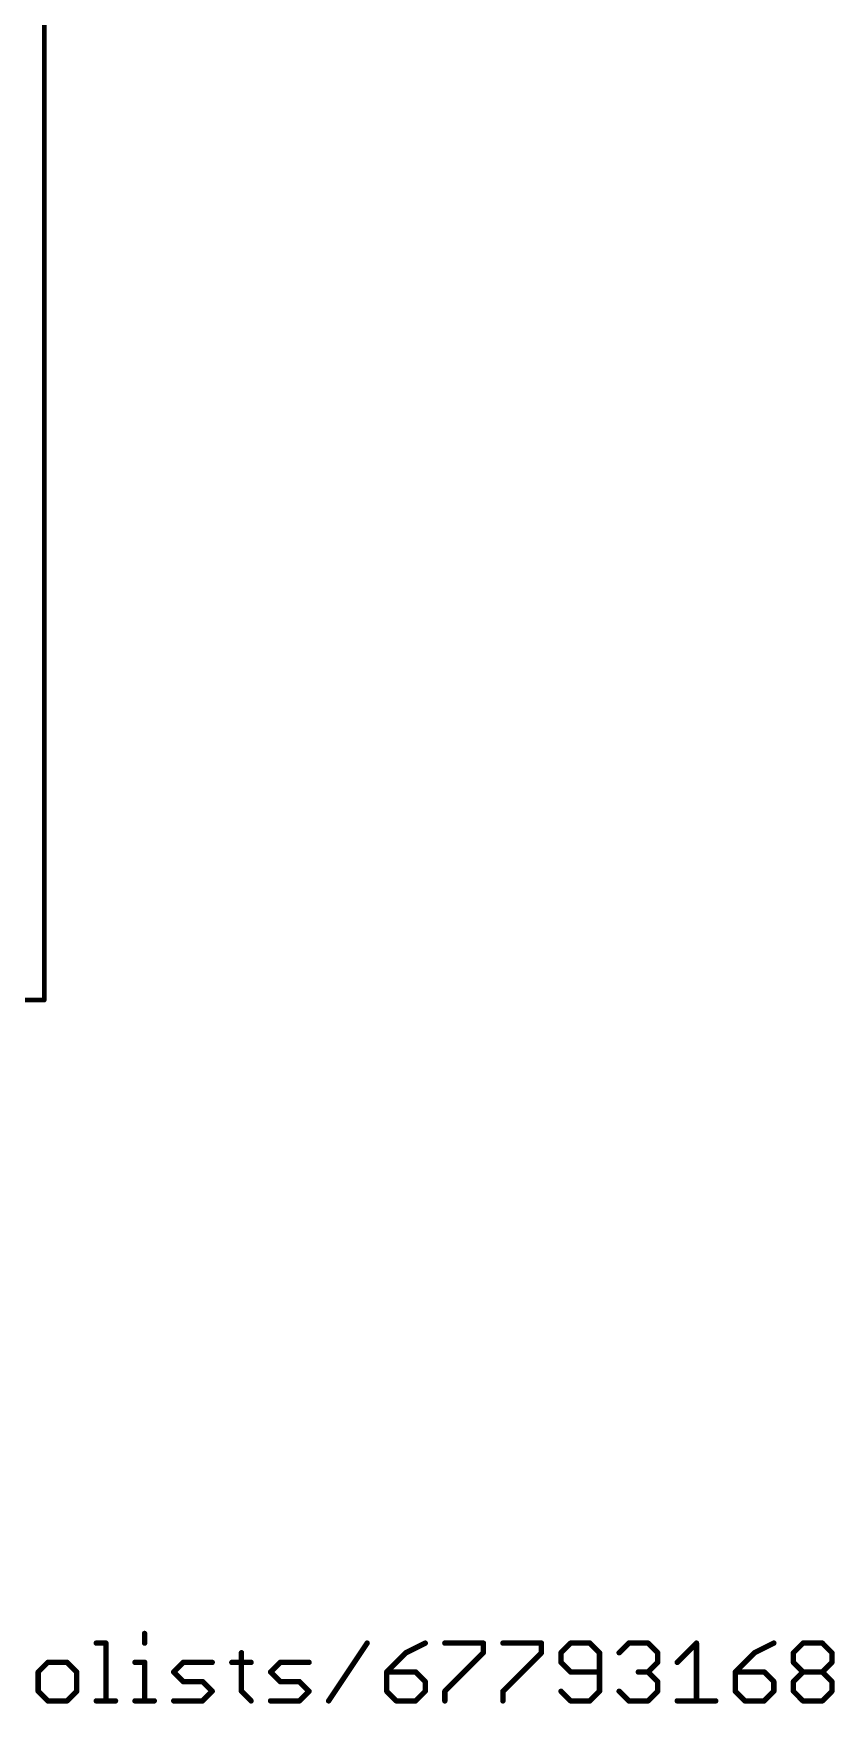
# Model space of a CAD drawing. Extents: x -19 to 124, y 0 to 88.
# Drawn here: x 101.29 to 123.87, y 11.94 to 58.97 of the extents above; entities that cross this region are included whole.
import ezdxf

# ---------------------------------------------------------------- set-up
doc = ezdxf.new("R2010")
doc.units = 0
doc.layers.add('114', color=53, linetype='CONTINUOUS')
doc.layers.add('20', color=53, linetype='CONTINUOUS')

msp = doc.modelspace()

# ---------------------------------------------------------------- linework, layer by layer
at = {"layer": '114', "const_width": 0.1524}
for points in [[(103.0626, 13.6412), (103.3337, 13.6412)], [(103.3337, 13.6412), (103.3337, 12.0142)], [(104.4252, 13.9124), (104.4252, 13.6412)], [(109.6112, 12.0142), (110.6958, 13.6412)], [(112.333, 13.6412), (111.7907, 13.37)], [(112.8855, 13.6412), (113.9702, 13.6412)], [(113.9702, 13.6412), (113.9702, 13.37)], [(114.5227, 13.6412), (115.6073, 13.6412)], [(115.6073, 13.6412), (115.6073, 13.37)], [(116.431, 13.6412), (116.1598, 13.37)], [(116.9733, 13.6412), (116.431, 13.6412)], [(117.2445, 13.37), (116.9733, 13.6412)], [(117.797, 13.37), (118.0681, 13.6412)], [(118.0681, 13.6412), (118.6105, 13.6412)], [(118.6105, 13.6412), (118.8816, 13.37)], [(119.4341, 13.0989), (119.9764, 13.6412)], [(119.9764, 13.6412), (119.9764, 12.0142)], [(122.1559, 13.6412), (121.6136, 13.37)], [(122.7084, 13.37), (122.9796, 13.6412)], [(122.9796, 13.6412), (123.5219, 13.6412)], [(123.5219, 13.6412), (123.7931, 13.37)], [(101.6966, 13.0989), (101.4254, 12.8277)], [(102.2389, 13.0989), (101.6966, 13.0989)], [(102.5101, 12.8277), (102.2389, 13.0989)], [(104.154, 13.0989), (104.4252, 13.0989)], [(104.4252, 13.0989), (104.4252, 12.0142)], [(105.2454, 12.8277), (105.5166, 13.0989)], [(105.5166, 13.0989), (106.3301, 13.0989)], [(106.8826, 13.0989), (107.4249, 13.0989)], [(107.1538, 13.37), (107.1538, 12.2854)], [(107.974, 12.8277), (108.2452, 13.0989)], [(108.2452, 13.0989), (109.0587, 13.0989)], [(111.7907, 13.37), (111.2483, 12.8277)], [(113.9702, 13.37), (112.8855, 12.2854)], [(115.6073, 13.37), (114.5227, 12.2854)], [(116.1598, 13.37), (116.1598, 13.0989)], [(116.1598, 13.0989), (116.431, 12.8277)], [(117.2445, 12.2854), (117.2445, 13.37)], [(118.8816, 13.0989), (118.6105, 12.8277)], [(118.8816, 13.37), (118.8816, 13.0989)], [(121.6136, 13.37), (121.0713, 12.8277)], [(122.7084, 13.0989), (122.7084, 13.37)], [(122.9796, 12.8277), (122.7084, 13.0989)], [(123.7931, 13.0989), (123.5219, 12.8277)], [(123.7931, 13.37), (123.7931, 13.0989)], [(101.4254, 12.8277), (101.4254, 12.2854)], [(102.5101, 12.2854), (102.5101, 12.8277)], [(105.5166, 12.5565), (105.2454, 12.8277)], [(108.2452, 12.5565), (107.974, 12.8277)], [(111.2483, 12.8277), (111.2483, 12.2854)], [(112.0618, 12.8277), (111.2483, 12.8277)], [(112.333, 12.5565), (112.0618, 12.8277)], [(116.431, 12.8277), (117.2445, 12.8277)], [(118.6105, 12.8277), (118.3393, 12.8277)], [(118.6105, 12.8277), (118.8816, 12.5565)], [(121.0713, 12.8277), (121.0713, 12.2854)], [(121.8848, 12.8277), (121.0713, 12.8277)], [(122.1559, 12.5565), (121.8848, 12.8277)], [(122.7084, 12.5565), (122.9796, 12.8277)], [(122.9796, 12.8277), (123.5219, 12.8277)], [(123.5219, 12.8277), (123.7931, 12.5565)], [(101.4254, 12.2854), (101.6966, 12.0142)], [(102.2389, 12.0142), (102.5101, 12.2854)], [(106.0589, 12.5565), (105.5166, 12.5565)], [(106.3301, 12.2854), (106.0589, 12.5565)], [(106.0589, 12.0142), (106.3301, 12.2854)], [(107.1538, 12.2854), (107.4249, 12.0142)], [(108.7875, 12.5565), (108.2452, 12.5565)], [(109.0587, 12.2854), (108.7875, 12.5565)], [(108.7875, 12.0142), (109.0587, 12.2854)], [(111.2483, 12.2854), (111.5195, 12.0142)], [(112.0618, 12.0142), (112.333, 12.2854)], [(112.333, 12.2854), (112.333, 12.5565)], [(112.8855, 12.2854), (112.8855, 12.0142)], [(114.5227, 12.2854), (114.5227, 12.0142)], [(116.1598, 12.2854), (116.431, 12.0142)], [(116.9733, 12.0142), (117.2445, 12.2854)], [(118.0681, 12.0142), (117.797, 12.2854)], [(118.8816, 12.2854), (118.6105, 12.0142)], [(118.8816, 12.5565), (118.8816, 12.2854)], [(121.0713, 12.2854), (121.3424, 12.0142)], [(121.8848, 12.0142), (122.1559, 12.2854)], [(122.1559, 12.2854), (122.1559, 12.5565)], [(122.7084, 12.2854), (122.7084, 12.5565)], [(122.9796, 12.0142), (122.7084, 12.2854)], [(123.7931, 12.2854), (123.5219, 12.0142)], [(123.7931, 12.5565), (123.7931, 12.2854)], [(101.6966, 12.0142), (102.2389, 12.0142)], [(103.0626, 12.0142), (103.6049, 12.0142)], [(104.154, 12.0142), (104.6963, 12.0142)], [(105.2454, 12.0142), (106.0589, 12.0142)], [(107.974, 12.0142), (108.7875, 12.0142)], [(111.5195, 12.0142), (112.0618, 12.0142)], [(116.431, 12.0142), (116.9733, 12.0142)], [(118.6105, 12.0142), (118.0681, 12.0142)], [(119.4341, 12.0142), (120.5188, 12.0142)], [(121.3424, 12.0142), (121.8848, 12.0142)], [(123.5219, 12.0142), (122.9796, 12.0142)]]:
    msp.add_lwpolyline(points, dxfattribs=at)
at = {"layer": '114', "const_width": 0.0762}
for points in [[(103.0626, 13.6793, 1), (103.0626, 13.6031)], [(103.3718, 13.6412, 1), (103.2956, 13.6412)], [(103.3337, 13.6031, 1), (103.3337, 13.6793)], [(104.4633, 13.9124, 1), (104.3871, 13.9124)], [(104.3871, 13.6412, 1), (104.4633, 13.6412)], [(110.7275, 13.6201, 1), (110.6641, 13.6623)], [(112.35, 13.6071, 1), (112.316, 13.6753)], [(112.8855, 13.6793, 1), (112.8855, 13.6031)], [(114.0083, 13.6412, 1), (113.9321, 13.6412)], [(113.9702, 13.6031, 1), (113.9702, 13.6793)], [(114.5227, 13.6793, 1), (114.5227, 13.6031)], [(115.6454, 13.6412, 1), (115.5692, 13.6412)], [(115.6073, 13.6031, 1), (115.6073, 13.6793)], [(116.431, 13.6793, 1), (116.431, 13.6031)], [(116.4579, 13.6142, 1), (116.404, 13.6681)], [(117.0002, 13.6681, 1), (116.9464, 13.6142)], [(116.9733, 13.6031, 1), (116.9733, 13.6793)], [(118.0681, 13.6793, 1), (118.0681, 13.6031)], [(118.0951, 13.6142, 1), (118.0412, 13.6681)], [(118.6374, 13.6681, 1), (118.5835, 13.6142)], [(118.6105, 13.6031, 1), (118.6105, 13.6793)], [(120.0145, 13.6412, 1), (119.9383, 13.6412)], [(120.0034, 13.6142, 1), (119.9495, 13.6681)], [(122.173, 13.6071, 1), (122.1389, 13.6753)], [(122.9796, 13.6793, 1), (122.9796, 13.6031)], [(123.0065, 13.6142, 1), (122.9527, 13.6681)], [(123.5489, 13.6681, 1), (123.495, 13.6142)], [(123.5219, 13.6031, 1), (123.5219, 13.6793)], [(101.6966, 13.137, 1), (101.6966, 13.0608)], [(101.7235, 13.0719, 1), (101.6696, 13.1258)], [(102.2658, 13.1258, 1), (102.212, 13.0719)], [(102.2389, 13.0608, 1), (102.2389, 13.137)], [(104.154, 13.137, 1), (104.154, 13.0608)], [(104.4633, 13.0989, 1), (104.3871, 13.0989)], [(104.4252, 13.0608, 1), (104.4252, 13.137)], [(105.5166, 13.137, 1), (105.5166, 13.0608)], [(105.5435, 13.0719, 1), (105.4897, 13.1258)], [(106.3301, 13.0608, 1), (106.3301, 13.137)], [(106.8826, 13.137, 1), (106.8826, 13.0608)], [(107.1919, 13.37, 1), (107.1157, 13.37)], [(107.4249, 13.0608, 1), (107.4249, 13.137)], [(108.2452, 13.137, 1), (108.2452, 13.0608)], [(108.2721, 13.0719, 1), (108.2182, 13.1258)], [(109.0587, 13.0608, 1), (109.0587, 13.137)], [(111.7736, 13.4041, 1), (111.8077, 13.3359)], [(111.8176, 13.3431, 1), (111.7637, 13.397)], [(113.9321, 13.37, 1), (114.0083, 13.37)], [(113.9971, 13.3431, 1), (113.9432, 13.397)], [(115.5692, 13.37, 1), (115.6454, 13.37)], [(115.6343, 13.3431, 1), (115.5804, 13.397)], [(116.1979, 13.37, 1), (116.1217, 13.37)], [(116.1329, 13.397, 1), (116.1868, 13.3431)], [(116.1868, 13.1258, 1), (116.1329, 13.0719)], [(117.2826, 13.37, 1), (117.2064, 13.37)], [(117.2175, 13.3431, 1), (117.2714, 13.397)], [(117.77, 13.397, 1), (117.8239, 13.3431)], [(118.9197, 13.37, 1), (118.8435, 13.37)], [(118.8547, 13.3431, 1), (118.9086, 13.397)], [(118.9086, 13.0719, 1), (118.8547, 13.1258)], [(121.5966, 13.4041, 1), (121.6306, 13.3359)], [(121.6405, 13.3431, 1), (121.5867, 13.397)], [(122.7465, 13.37, 1), (122.6703, 13.37)], [(122.6815, 13.397, 1), (122.7354, 13.3431)], [(122.7354, 13.1258, 1), (122.6815, 13.0719)], [(123.8312, 13.37, 1), (123.755, 13.37)], [(123.7662, 13.3431, 1), (123.82, 13.397)], [(123.82, 13.0719, 1), (123.7662, 13.1258)], [(101.4635, 12.8277, 1), (101.3873, 12.8277)], [(101.3985, 12.8546, 1), (101.4523, 12.8008)], [(102.5482, 12.8277, 1), (102.472, 12.8277)], [(102.4831, 12.8008, 1), (102.537, 12.8546)], [(105.2724, 12.8546, 1), (105.2185, 12.8008)], [(105.2185, 12.8546, 1), (105.2724, 12.8008)], [(108.001, 12.8546, 1), (107.9471, 12.8008)], [(107.9471, 12.8546, 1), (108.001, 12.8008)], [(111.2864, 12.8277, 1), (111.2102, 12.8277)], [(111.2483, 12.8658, 1), (111.2483, 12.7896)], [(111.2214, 12.8546, 1), (111.2753, 12.8008)], [(112.0888, 12.8546, 1), (112.0349, 12.8008)], [(112.0618, 12.7896, 1), (112.0618, 12.8658)], [(116.1217, 13.0989, 1), (116.1979, 13.0989)], [(116.431, 12.8658, 1), (116.431, 12.7896)], [(116.404, 12.8008, 1), (116.4579, 12.8546)], [(117.2445, 12.7896, 1), (117.2445, 12.8658)], [(118.3393, 12.8658, 1), (118.3393, 12.7896)], [(118.6374, 12.8546, 1), (118.5835, 12.8008)], [(118.5835, 12.8546, 1), (118.6374, 12.8008)], [(118.6105, 12.7896, 1), (118.6105, 12.8658)], [(118.8435, 13.0989, 1), (118.9197, 13.0989)], [(119.4072, 13.1258, 1), (119.4611, 13.0719)], [(121.1094, 12.8277, 1), (121.0332, 12.8277)], [(121.0713, 12.8658, 1), (121.0713, 12.7896)], [(121.0443, 12.8546, 1), (121.0982, 12.8008)], [(121.9117, 12.8546, 1), (121.8578, 12.8008)], [(121.8848, 12.7896, 1), (121.8848, 12.8658)], [(122.6703, 13.0989, 1), (122.7465, 13.0989)], [(122.9796, 12.8658, 1), (122.9796, 12.7896)], [(123.0065, 12.8008, 1), (122.9527, 12.8546)], [(122.9527, 12.8008, 1), (123.0065, 12.8546)], [(123.5489, 12.8546, 1), (123.495, 12.8008)], [(123.495, 12.8546, 1), (123.5489, 12.8008)], [(123.5219, 12.7896, 1), (123.5219, 12.8658)], [(123.755, 13.0989, 1), (123.8312, 13.0989)], [(101.4523, 12.3123, 1), (101.3985, 12.2584)], [(101.3873, 12.2854, 1), (101.4635, 12.2854)], [(102.472, 12.2854, 1), (102.5482, 12.2854)], [(102.537, 12.2584, 1), (102.4831, 12.3123)], [(105.5166, 12.5946, 1), (105.5166, 12.5184)], [(105.4897, 12.5296, 1), (105.5435, 12.5835)], [(106.0859, 12.5835, 1), (106.032, 12.5296)], [(106.0589, 12.5184, 1), (106.0589, 12.5946)], [(106.357, 12.2584, 1), (106.3032, 12.3123)], [(106.3032, 12.2584, 1), (106.357, 12.3123)], [(107.1807, 12.3123, 1), (107.1268, 12.2584)], [(107.1157, 12.2854, 1), (107.1919, 12.2854)], [(108.2452, 12.5946, 1), (108.2452, 12.5184)], [(108.2182, 12.5296, 1), (108.2721, 12.5835)], [(108.8145, 12.5835, 1), (108.7606, 12.5296)], [(108.7875, 12.5184, 1), (108.7875, 12.5946)], [(109.0856, 12.2584, 1), (109.0317, 12.3123)], [(109.0317, 12.2584, 1), (109.0856, 12.3123)], [(111.2753, 12.3123, 1), (111.2214, 12.2584)], [(111.2102, 12.2854, 1), (111.2864, 12.2854)], [(112.3711, 12.5565, 1), (112.2949, 12.5565)], [(112.2949, 12.2854, 1), (112.3711, 12.2854)], [(112.3061, 12.5296, 1), (112.3599, 12.5835)], [(112.3599, 12.2584, 1), (112.3061, 12.3123)], [(112.9236, 12.2854, 1), (112.8474, 12.2854)], [(112.8586, 12.3123, 1), (112.9124, 12.2584)], [(114.4957, 12.3123, 1), (114.5496, 12.2584)], [(114.5608, 12.2854, 1), (114.4846, 12.2854)], [(116.1868, 12.3123, 1), (116.1329, 12.2584)], [(117.2064, 12.2854, 1), (117.2826, 12.2854)], [(117.2714, 12.2584, 1), (117.2175, 12.3123)], [(117.8239, 12.3123, 1), (117.77, 12.2584)], [(118.9197, 12.5565, 1), (118.8435, 12.5565)], [(118.8435, 12.2854, 1), (118.9197, 12.2854)], [(118.8547, 12.5296, 1), (118.9086, 12.5835)], [(118.9086, 12.2584, 1), (118.8547, 12.3123)], [(121.0982, 12.3123, 1), (121.0443, 12.2584)], [(121.0332, 12.2854, 1), (121.1094, 12.2854)], [(122.194, 12.5565, 1), (122.1178, 12.5565)], [(122.1178, 12.2854, 1), (122.194, 12.2854)], [(122.129, 12.5296, 1), (122.1829, 12.5835)], [(122.1829, 12.2584, 1), (122.129, 12.3123)], [(122.7465, 12.5565, 1), (122.6703, 12.5565)], [(122.6815, 12.5835, 1), (122.7354, 12.5296)], [(122.7354, 12.3123, 1), (122.6815, 12.2584)], [(122.6703, 12.2854, 1), (122.7465, 12.2854)], [(123.8312, 12.5565, 1), (123.755, 12.5565)], [(123.755, 12.2854, 1), (123.8312, 12.2854)], [(123.7662, 12.5296, 1), (123.82, 12.5835)], [(123.82, 12.2584, 1), (123.7662, 12.3123)], [(101.6966, 12.0523, 1), (101.6966, 11.9761)], [(101.6696, 11.9873, 1), (101.7235, 12.0411)], [(102.212, 12.0411, 1), (102.2658, 11.9873)], [(102.2389, 11.9761, 1), (102.2389, 12.0523)], [(103.0626, 12.0523, 1), (103.0626, 11.9761)], [(103.2956, 12.0142, 1), (103.3718, 12.0142)], [(103.6049, 11.9761, 1), (103.6049, 12.0523)], [(104.154, 12.0523, 1), (104.154, 11.9761)], [(104.3871, 12.0142, 1), (104.4633, 12.0142)], [(104.6963, 11.9761, 1), (104.6963, 12.0523)], [(105.2454, 12.0523, 1), (105.2454, 11.9761)], [(106.032, 12.0411, 1), (106.0859, 11.9873)], [(106.0589, 11.9761, 1), (106.0589, 12.0523)], [(107.398, 11.9873, 1), (107.4519, 12.0411)], [(107.974, 12.0523, 1), (107.974, 11.9761)], [(108.7606, 12.0411, 1), (108.8145, 11.9873)], [(108.7875, 11.9761, 1), (108.7875, 12.0523)], [(109.5795, 12.0353, 1), (109.6429, 11.9931)], [(111.5195, 12.0523, 1), (111.5195, 11.9761)], [(111.4926, 11.9873, 1), (111.5464, 12.0411)], [(112.0349, 12.0411, 1), (112.0888, 11.9873)], [(112.0618, 11.9761, 1), (112.0618, 12.0523)], [(112.8474, 12.0142, 1), (112.9236, 12.0142)], [(114.4846, 12.0142, 1), (114.5608, 12.0142)], [(116.431, 12.0523, 1), (116.431, 11.9761)], [(116.404, 11.9873, 1), (116.4579, 12.0411)], [(116.9464, 12.0411, 1), (117.0002, 11.9873)], [(116.9733, 11.9761, 1), (116.9733, 12.0523)], [(118.0681, 12.0523, 1), (118.0681, 11.9761)], [(118.0412, 11.9873, 1), (118.0951, 12.0411)], [(118.5835, 12.0411, 1), (118.6374, 11.9873)], [(118.6105, 11.9761, 1), (118.6105, 12.0523)], [(119.4341, 12.0523, 1), (119.4341, 11.9761)], [(119.9383, 12.0142, 1), (120.0145, 12.0142)], [(120.5188, 11.9761, 1), (120.5188, 12.0523)], [(121.3424, 12.0523, 1), (121.3424, 11.9761)], [(121.3155, 11.9873, 1), (121.3694, 12.0411)], [(121.8578, 12.0411, 1), (121.9117, 11.9873)], [(121.8848, 11.9761, 1), (121.8848, 12.0523)], [(122.9796, 12.0523, 1), (122.9796, 11.9761)], [(122.9527, 11.9873, 1), (123.0065, 12.0411)], [(123.495, 12.0411, 1), (123.5489, 11.9873)], [(123.5219, 11.9761, 1), (123.5219, 12.0523)]]:
    msp.add_lwpolyline(points, format="xyb", dxfattribs=at)
at = {"layer": '20', "const_width": 0.127}
for points in [[(101.6, 82.55), (101.6, 31.75)], [(101.6, 31.75), (19.05, 31.75)]]:
    msp.add_lwpolyline(points, dxfattribs=at)
at = {"layer": '20', "const_width": 0.0635}
for points in [[(101.5683, 31.75, 1), (101.6318, 31.75)], [(101.6, 31.7183, 1), (101.6, 31.7817)]]:
    msp.add_lwpolyline(points, format="xyb", dxfattribs=at)

doc.saveas('drawing.dxf')
